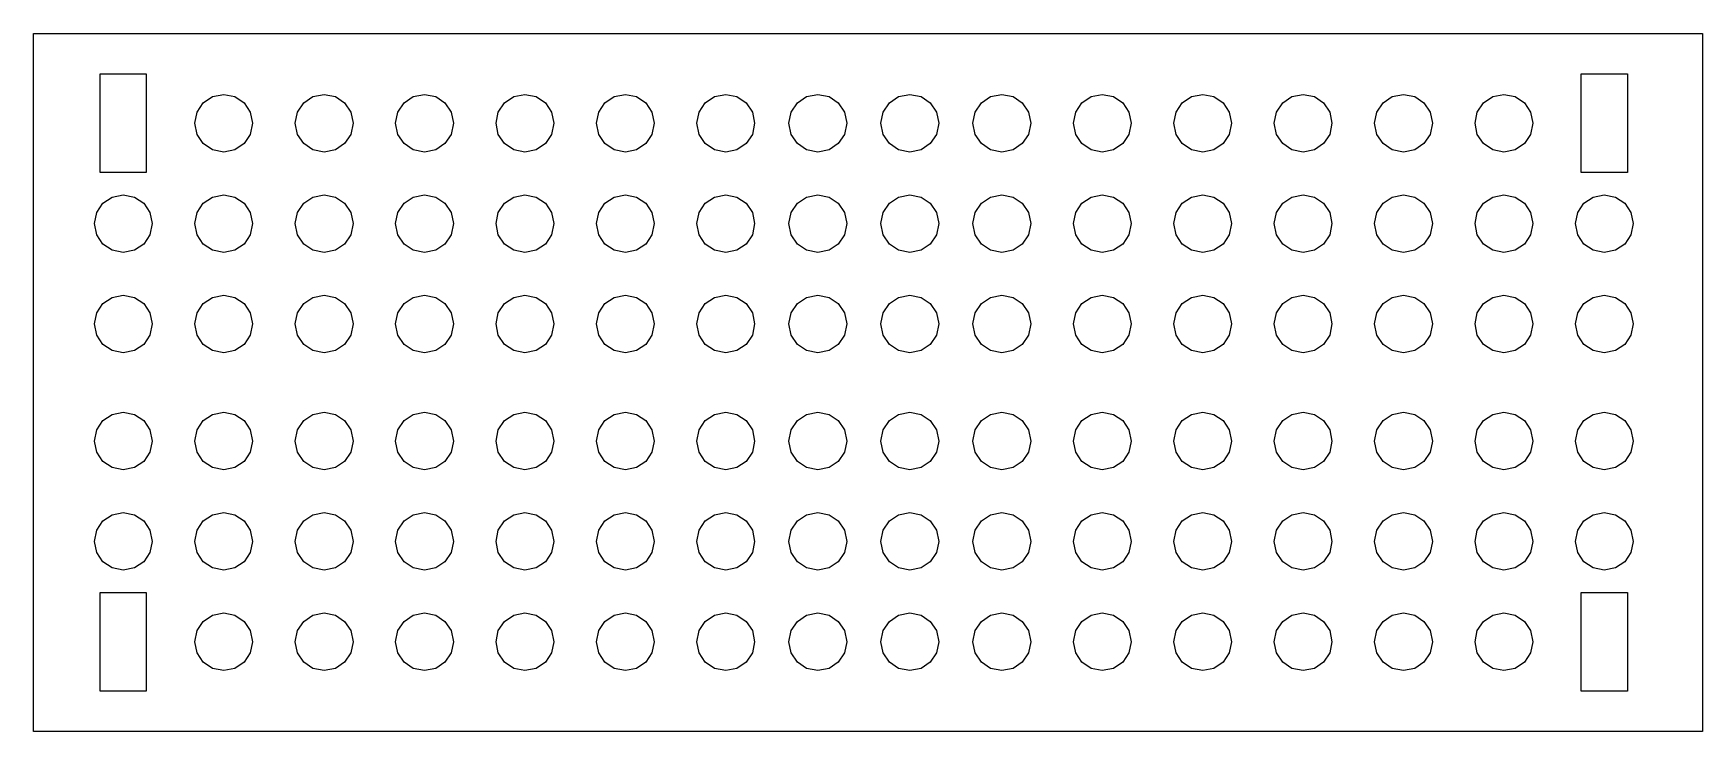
# Model space of a CAD drawing. Extents: x 0.1 to 99.9, y 0.1 to 41.9.
import ezdxf

# ---------------------------------------------------------------- set-up
doc = ezdxf.new("R2010")
doc.units = 0
doc.layers.add('Layer_1', color=7, linetype='CONTINUOUS')

msp = doc.modelspace()

# ---------------------------------------------------------------- linework, layer by layer
at = {"layer": 'Layer_1', "color": 7}
for points in [[(0.126488, 41.873515), (25.063243, 41.873515), (49.999999, 41.873515), (74.936754, 41.873515), (99.873508, 41.873515), (99.873508, 31.436759), (99.873508, 21.000001), (99.873508, 10.563234), (99.873508, 0.126487), (74.936754, 0.126487), (49.999999, 0.126487), (25.063243, 0.126487), (0.126488, 0.126487), (0.126488, 10.563234), (0.126488, 21.000001), (0.126488, 31.436759), (0.126488, 41.873515)], [(4.124997, 39.449994), (4.812497, 39.449994), (5.499997, 39.449994), (6.187497, 39.449994), (6.874997, 39.449994), (6.874997, 37.974993), (6.874997, 36.499992), (6.874997, 35.024995), (6.874997, 33.549994), (6.187497, 33.549994), (5.499997, 33.549994), (4.812497, 33.549994), (4.124997, 33.549994), (4.124997, 35.024995), (4.124997, 36.499992), (4.124997, 37.974993), (4.124997, 39.449994)], [(92.624997, 39.449994), (93.312496, 39.449994), (93.999998, 39.449994), (94.6875, 39.449994), (95.374999, 39.449994), (95.374999, 37.974993), (95.374999, 36.499992), (95.374999, 35.024995), (95.374999, 33.549994), (94.6875, 33.549994), (93.999998, 33.549994), (93.312496, 33.549994), (92.624997, 33.549994), (92.624997, 35.024995), (92.624997, 36.499992), (92.624997, 37.974993), (92.624997, 39.449994)], [(13.22607, 36.499995), (13.090427, 35.828129), (12.720515, 35.279477), (12.171863, 34.909566), (11.499997, 34.773921), (10.828131, 34.909566), (10.279479, 35.279477), (9.909567, 35.828129), (9.773924, 36.499995), (9.909568, 37.171859), (10.27948, 37.720513), (10.828132, 38.090422), (11.499997, 38.226066), (12.171862, 38.090422), (12.720515, 37.720513), (13.090426, 37.171859), (13.22607, 36.499995)], [(19.22607, 36.499995), (19.090427, 35.828129), (18.720515, 35.279477), (18.171863, 34.909566), (17.499997, 34.773921), (16.828131, 34.909566), (16.279479, 35.279477), (15.909567, 35.828129), (15.773924, 36.499995), (15.909568, 37.171859), (16.27948, 37.720513), (16.828132, 38.090422), (17.499997, 38.226066), (18.171862, 38.090422), (18.720515, 37.720513), (19.090426, 37.171859), (19.22607, 36.499995)], [(25.22607, 36.499995), (25.090427, 35.828129), (24.720515, 35.279477), (24.171863, 34.909566), (23.499997, 34.773921), (22.828131, 34.909566), (22.279479, 35.279477), (21.909567, 35.828129), (21.773924, 36.499995), (21.909568, 37.171859), (22.279479, 37.720513), (22.828132, 38.090422), (23.499997, 38.226066), (24.171862, 38.090422), (24.720514, 37.720513), (25.090426, 37.171859), (25.22607, 36.499995)], [(31.226069, 36.499995), (31.090424, 35.828129), (30.720513, 35.279477), (30.171861, 34.909566), (29.499995, 34.773921), (28.828128, 34.909566), (28.279477, 35.279477), (27.909565, 35.828129), (27.773921, 36.499995), (27.909565, 37.171859), (28.279477, 37.720513), (28.828131, 38.090422), (29.499995, 38.226066), (30.171861, 38.090422), (30.720513, 37.720513), (31.090424, 37.171859), (31.226069, 36.499995)], [(37.226071, 36.499995), (37.090429, 35.828129), (36.720517, 35.279477), (36.171863, 34.909566), (35.5, 34.773921), (34.828133, 34.909563), (34.279482, 35.279477), (33.90957, 35.828129), (33.773926, 36.499995), (33.90957, 37.171859), (34.279482, 37.720513), (34.828133, 38.090425), (35.5, 38.226066), (36.171863, 38.090422), (36.720515, 37.72051), (37.090426, 37.171859), (37.226071, 36.499995)], [(43.226073, 36.499995), (43.090431, 35.828129), (42.72052, 35.279477), (42.171865, 34.909566), (41.500002, 34.773921), (40.828135, 34.909563), (40.279484, 35.279477), (39.909572, 35.828129), (39.773928, 36.499995), (39.909572, 37.171859), (40.279484, 37.720513), (40.828135, 38.090425), (41.500002, 38.226066), (42.171865, 38.090422), (42.720517, 37.72051), (43.090428, 37.171859), (43.226073, 36.499995)], [(48.726073, 36.499995), (48.590431, 35.828129), (48.22052, 35.279477), (47.671866, 34.909566), (47.000002, 34.773921), (46.328135, 34.909563), (45.779484, 35.279477), (45.409572, 35.828129), (45.273928, 36.499995), (45.409572, 37.171859), (45.779484, 37.720513), (46.328135, 38.090425), (47.000002, 38.226066), (47.671866, 38.090422), (48.220517, 37.72051), (48.590429, 37.171859), (48.726073, 36.499995)], [(54.226073, 36.499995), (54.090432, 35.828129), (53.72052, 35.279477), (53.171866, 34.909566), (52.500002, 34.773921), (51.828136, 34.909563), (51.279484, 35.279477), (50.909573, 35.828129), (50.773928, 36.499995), (50.909573, 37.171859), (51.279484, 37.720513), (51.828136, 38.090425), (52.500002, 38.226066), (53.171866, 38.090422), (53.720517, 37.72051), (54.090429, 37.171859), (54.226073, 36.499995)], [(59.726074, 36.499995), (59.590432, 35.828129), (59.22052, 35.279477), (58.671866, 34.909566), (58.000002, 34.773921), (57.328136, 34.909563), (56.779485, 35.279477), (56.409573, 35.828129), (56.273929, 36.499995), (56.409573, 37.171859), (56.779485, 37.720513), (57.328136, 38.090425), (58.000002, 38.226066), (58.671866, 38.090422), (59.220518, 37.72051), (59.590429, 37.171859), (59.726074, 36.499995)], [(65.726073, 36.499995), (65.590431, 35.828129), (65.22052, 35.279477), (64.671866, 34.909566), (64.000002, 34.773921), (63.328135, 34.909563), (62.779484, 35.279477), (62.409572, 35.828129), (62.273928, 36.499995), (62.409572, 37.171859), (62.779484, 37.720513), (63.328135, 38.090425), (64.000002, 38.226066), (64.671866, 38.090422), (65.220517, 37.72051), (65.590428, 37.171859), (65.726073, 36.499995)], [(71.726075, 36.499995), (71.590431, 35.828129), (71.220519, 35.279477), (70.671868, 34.909566), (70.000001, 34.773921), (69.328134, 34.909566), (68.779483, 35.279477), (68.409572, 35.828129), (68.273927, 36.499995), (68.409572, 37.171859), (68.779483, 37.720513), (69.328134, 38.090425), (70.000001, 38.226066), (70.671868, 38.090422), (71.220519, 37.720513), (71.590431, 37.171859), (71.726075, 36.499995)], [(77.726074, 36.499995), (77.59043, 35.828129), (77.220518, 35.279477), (76.671867, 34.909566), (76, 34.773921), (75.328134, 34.909566), (74.779482, 35.279477), (74.409571, 35.828129), (74.273926, 36.499995), (74.409571, 37.171859), (74.779482, 37.720513), (75.328134, 38.090425), (76, 38.226066), (76.671867, 38.090422), (77.220518, 37.720513), (77.59043, 37.171859), (77.726074, 36.499995)], [(83.726068, 36.499995), (83.590426, 35.828129), (83.220515, 35.279477), (82.671861, 34.909566), (81.999997, 34.773921), (81.32813, 34.909563), (80.779479, 35.279477), (80.409567, 35.828129), (80.273923, 36.499995), (80.409567, 37.171859), (80.779479, 37.720513), (81.32813, 38.090425), (81.999997, 38.226066), (82.671861, 38.090422), (83.220512, 37.72051), (83.590423, 37.171859), (83.726068, 36.499995)], [(89.726064, 36.499995), (89.59042, 35.828129), (89.220508, 35.279477), (88.671857, 34.909566), (87.99999, 34.773921), (87.328127, 34.909566), (86.779472, 35.279477), (86.409561, 35.828129), (86.273919, 36.499995), (86.409564, 37.171859), (86.779475, 37.72051), (87.328127, 38.090422), (87.99999, 38.226066), (88.671857, 38.090425), (89.220508, 37.720513), (89.59042, 37.171859), (89.726064, 36.499995)], [(7.22607, 30.499999), (7.090427, 29.828132), (6.720516, 29.279481), (6.171863, 28.909569), (5.499997, 28.773925), (4.828132, 28.909569), (4.279479, 29.279481), (3.909567, 29.828132), (3.773924, 30.499999), (3.909568, 31.171865), (4.279479, 31.720517), (4.828132, 32.090428), (5.499997, 32.226073), (6.171863, 32.090428), (6.720515, 31.720517), (7.090427, 31.171865), (7.22607, 30.499999)], [(13.22607, 30.499999), (13.090427, 29.828132), (12.720515, 29.279481), (12.171863, 28.909569), (11.499997, 28.773925), (10.828131, 28.909569), (10.279479, 29.279481), (9.909567, 29.828132), (9.773924, 30.499999), (9.909568, 31.171865), (10.279479, 31.720517), (10.828132, 32.090428), (11.499997, 32.226073), (12.171863, 32.090428), (12.720515, 31.720517), (13.090426, 31.171865), (13.22607, 30.499999)], [(19.22607, 30.499999), (19.090427, 29.828132), (18.720515, 29.279481), (18.171863, 28.909569), (17.499997, 28.773925), (16.828131, 28.909569), (16.279479, 29.279481), (15.909567, 29.828132), (15.773924, 30.499999), (15.909568, 31.171865), (16.279479, 31.720517), (16.828132, 32.090428), (17.499997, 32.226073), (18.171863, 32.090428), (18.720515, 31.720517), (19.090426, 31.171865), (19.22607, 30.499999)], [(25.22607, 30.499999), (25.090427, 29.828132), (24.720515, 29.279481), (24.171863, 28.909569), (23.499997, 28.773925), (22.828131, 28.909569), (22.279479, 29.279481), (21.909567, 29.828132), (21.773924, 30.499999), (21.909568, 31.171865), (22.279479, 31.720517), (22.828131, 32.090428), (23.499997, 32.226073), (24.171862, 32.090428), (24.720515, 31.720517), (25.090426, 31.171865), (25.22607, 30.499999)], [(31.226069, 30.499999), (31.090424, 29.828132), (30.720513, 29.279481), (30.171861, 28.909569), (29.499995, 28.773925), (28.828128, 28.909569), (28.279477, 29.279481), (27.909565, 29.828132), (27.773921, 30.499999), (27.909565, 31.171865), (28.279477, 31.720517), (28.828128, 32.090428), (29.499995, 32.226073), (30.171861, 32.090428), (30.720513, 31.720517), (31.090424, 31.171865), (31.226069, 30.499999)], [(37.226071, 30.499999), (37.090429, 29.828132), (36.720517, 29.279481), (36.171863, 28.909569), (35.5, 28.773925), (34.828133, 28.909566), (34.279482, 29.279481), (33.90957, 29.828132), (33.773926, 30.499999), (33.90957, 31.171865), (34.279482, 31.720517), (34.828133, 32.090428), (35.5, 32.226073), (36.171863, 32.090428), (36.720517, 31.720517), (37.090426, 31.171865), (37.226071, 30.499999)], [(43.226073, 30.499999), (43.090431, 29.828132), (42.72052, 29.279481), (42.171865, 28.909569), (41.500002, 28.773925), (40.828135, 28.909566), (40.279484, 29.279481), (39.909572, 29.828132), (39.773928, 30.499999), (39.909572, 31.171865), (40.279484, 31.720517), (40.828135, 32.090428), (41.500002, 32.226073), (42.171865, 32.090428), (42.72052, 31.720517), (43.090428, 31.171865), (43.226073, 30.499999)], [(48.726073, 30.499999), (48.590431, 29.828132), (48.22052, 29.279481), (47.671866, 28.909569), (47.000002, 28.773925), (46.328135, 28.909566), (45.779484, 29.279481), (45.409572, 29.828132), (45.273928, 30.499999), (45.409572, 31.171865), (45.779484, 31.720517), (46.328135, 32.090428), (47.000002, 32.226073), (47.671866, 32.090428), (48.22052, 31.720517), (48.590429, 31.171865), (48.726073, 30.499999)], [(54.226073, 30.499999), (54.090432, 29.828132), (53.72052, 29.279481), (53.171866, 28.909569), (52.500002, 28.773925), (51.828136, 28.909566), (51.279484, 29.279481), (50.909573, 29.828132), (50.773928, 30.499999), (50.909573, 31.171865), (51.279484, 31.720517), (51.828136, 32.090428), (52.500002, 32.226073), (53.171866, 32.090428), (53.72052, 31.720517), (54.090429, 31.171865), (54.226073, 30.499999)], [(59.726074, 30.499999), (59.590432, 29.828132), (59.22052, 29.279481), (58.671866, 28.909569), (58.000002, 28.773925), (57.328136, 28.909566), (56.779485, 29.279481), (56.409573, 29.828132), (56.273929, 30.499999), (56.409573, 31.171865), (56.779485, 31.720517), (57.328136, 32.090428), (58.000002, 32.226073), (58.671866, 32.090428), (59.22052, 31.720517), (59.590429, 31.171865), (59.726074, 30.499999)], [(65.726073, 30.499999), (65.590431, 29.828132), (65.22052, 29.279481), (64.671866, 28.909569), (64.000002, 28.773925), (63.328135, 28.909566), (62.779484, 29.279481), (62.409572, 29.828132), (62.273928, 30.499999), (62.409572, 31.171865), (62.779484, 31.720517), (63.328135, 32.090428), (64.000002, 32.226073), (64.671866, 32.090428), (65.22052, 31.720517), (65.590428, 31.171865), (65.726073, 30.499999)], [(71.726075, 30.499999), (71.590431, 29.828132), (71.220519, 29.279481), (70.671868, 28.909569), (70.000001, 28.773925), (69.328134, 28.909569), (68.779483, 29.279481), (68.409572, 29.828132), (68.273927, 30.499999), (68.409572, 31.171865), (68.779483, 31.720517), (69.328134, 32.090428), (70.000001, 32.226073), (70.671868, 32.090428), (71.220519, 31.720517), (71.590431, 31.171865), (71.726075, 30.499999)], [(77.726074, 30.499999), (77.59043, 29.828132), (77.220518, 29.279481), (76.671867, 28.909569), (76, 28.773925), (75.328134, 28.909569), (74.779482, 29.279481), (74.409571, 29.828132), (74.273926, 30.499999), (74.409571, 31.171865), (74.779482, 31.720517), (75.328134, 32.090428), (76, 32.226073), (76.671867, 32.090428), (77.220518, 31.720517), (77.59043, 31.171865), (77.726074, 30.499999)], [(83.726068, 30.499999), (83.590426, 29.828132), (83.220515, 29.279481), (82.671861, 28.909569), (81.999997, 28.773925), (81.32813, 28.909566), (80.779479, 29.279481), (80.409567, 29.828132), (80.273923, 30.499999), (80.409567, 31.171865), (80.779479, 31.720517), (81.32813, 32.090428), (81.999997, 32.226073), (82.671861, 32.090428), (83.220515, 31.720517), (83.590423, 31.171865), (83.726068, 30.499999)], [(89.726064, 30.499999), (89.59042, 29.828132), (89.220508, 29.279481), (88.671857, 28.909569), (87.99999, 28.773925), (87.328127, 28.909569), (86.779472, 29.279481), (86.409561, 29.828132), (86.273919, 30.499999), (86.409564, 31.171865), (86.779472, 31.720517), (87.328127, 32.090428), (87.99999, 32.226073), (88.671857, 32.090431), (89.220508, 31.720517), (89.59042, 31.171865), (89.726064, 30.499999)], [(95.726069, 30.499999), (95.590425, 29.828132), (95.220513, 29.279481), (94.671862, 28.909569), (93.999995, 28.773925), (93.328129, 28.909569), (92.779477, 29.279481), (92.409566, 29.828132), (92.273921, 30.499999), (92.409566, 31.171865), (92.779477, 31.720517), (93.328129, 32.090428), (93.999995, 32.226073), (94.671862, 32.090428), (95.220513, 31.720517), (95.590425, 31.171865), (95.726069, 30.499999)], [(7.22607, 24.500002), (7.090427, 23.828138), (6.720515, 23.279484), (6.171862, 22.909576), (5.499997, 22.773931), (4.828132, 22.909576), (4.27948, 23.279484), (3.909568, 23.828138), (3.773924, 24.500002), (3.909567, 25.171869), (4.279479, 25.72052), (4.828132, 26.090432), (5.499997, 26.226076), (6.171863, 26.090432), (6.720516, 25.72052), (7.090428, 25.171869), (7.22607, 24.500002)], [(13.22607, 24.500002), (13.090426, 23.828138), (12.720514, 23.279484), (12.171862, 22.909576), (11.499997, 22.773931), (10.828132, 22.909576), (10.27948, 23.279484), (9.909568, 23.828138), (9.773924, 24.500002), (9.909567, 25.171869), (10.279479, 25.72052), (10.828131, 26.090432), (11.499997, 26.226076), (12.171863, 26.090432), (12.720516, 25.72052), (13.090427, 25.171869), (13.22607, 24.500002)], [(19.22607, 24.500002), (19.090426, 23.828138), (18.720514, 23.279484), (18.171862, 22.909576), (17.499997, 22.773931), (16.828132, 22.909576), (16.27948, 23.279484), (15.909568, 23.828138), (15.773924, 24.500002), (15.909567, 25.171869), (16.279479, 25.72052), (16.828131, 26.090432), (17.499997, 26.226076), (18.171863, 26.090432), (18.720515, 25.72052), (19.090427, 25.171869), (19.22607, 24.500002)], [(25.22607, 24.499985), (25.090427, 23.828119), (24.720515, 23.279467), (24.171863, 22.909556), (23.499997, 22.773911), (22.828131, 22.909556), (22.279479, 23.279467), (21.909567, 23.828119), (21.773924, 24.499985), (21.909568, 25.171852), (22.279479, 25.720503), (22.828131, 26.090415), (23.499997, 26.226059), (24.171862, 26.090415), (24.720515, 25.720503), (25.090426, 25.171852), (25.22607, 24.499985)], [(31.226069, 24.500002), (31.090424, 23.828138), (30.720513, 23.279484), (30.171861, 22.909573), (29.499995, 22.773931), (28.828131, 22.909576), (28.279477, 23.279487), (27.909565, 23.828138), (27.773921, 24.500002), (27.909564, 25.171869), (28.279477, 25.72052), (28.828128, 26.090432), (29.499995, 26.226076), (30.171861, 26.090432), (30.720513, 25.72052), (31.090427, 25.171869), (31.226069, 24.500002)], [(37.226071, 24.500002), (37.090426, 23.828138), (36.720515, 23.279487), (36.171863, 22.909576), (35.5, 22.773931), (34.828133, 22.909573), (34.279482, 23.279484), (33.90957, 23.828138), (33.773926, 24.500002), (33.909567, 25.171869), (34.279482, 25.72052), (34.828133, 26.090432), (35.5, 26.226076), (36.171863, 26.090432), (36.720517, 25.72052), (37.090429, 25.171869), (37.226071, 24.500002)], [(43.226073, 24.500002), (43.090428, 23.828138), (42.720517, 23.279487), (42.171865, 22.909576), (41.500002, 22.773931), (40.828135, 22.909573), (40.279484, 23.279484), (39.909572, 23.828138), (39.773928, 24.500002), (39.909569, 25.171869), (40.279484, 25.72052), (40.828135, 26.090432), (41.500002, 26.226076), (42.171865, 26.090432), (42.72052, 25.72052), (43.090431, 25.171869), (43.226073, 24.500002)], [(48.726073, 24.500002), (48.590429, 23.828138), (48.220517, 23.279487), (47.671866, 22.909576), (47.000002, 22.773931), (46.328135, 22.909573), (45.779484, 23.279484), (45.409572, 23.828138), (45.273928, 24.500002), (45.40957, 25.171869), (45.779484, 25.72052), (46.328135, 26.090432), (47.000002, 26.226076), (47.671866, 26.090432), (48.22052, 25.72052), (48.590431, 25.171869), (48.726073, 24.500002)], [(54.226073, 24.500002), (54.090429, 23.828138), (53.720517, 23.279487), (53.171866, 22.909576), (52.500002, 22.773931), (51.828136, 22.909573), (51.279484, 23.279484), (50.909573, 23.828138), (50.773928, 24.500002), (50.90957, 25.171869), (51.279484, 25.72052), (51.828136, 26.090432), (52.500002, 26.226076), (53.171866, 26.090432), (53.72052, 25.72052), (54.090432, 25.171869), (54.226073, 24.500002)], [(59.726074, 24.500002), (59.590429, 23.828138), (59.220518, 23.279487), (58.671866, 22.909576), (58.000002, 22.773931), (57.328136, 22.909573), (56.779485, 23.279484), (56.409573, 23.828138), (56.273929, 24.500002), (56.40957, 25.171869), (56.779485, 25.72052), (57.328136, 26.090432), (58.000002, 26.226076), (58.671866, 26.090432), (59.22052, 25.72052), (59.590432, 25.171869), (59.726074, 24.500002)], [(65.726073, 24.500002), (65.590428, 23.828138), (65.220517, 23.279487), (64.671866, 22.909576), (64.000002, 22.773931), (63.328135, 22.909573), (62.779484, 23.279484), (62.409572, 23.828138), (62.273928, 24.500002), (62.409569, 25.171869), (62.779484, 25.72052), (63.328135, 26.090432), (64.000002, 26.226076), (64.671866, 26.090432), (65.22052, 25.72052), (65.590431, 25.171869), (65.726073, 24.500002)], [(71.726075, 24.500002), (71.590431, 23.828138), (71.220519, 23.279484), (70.671868, 22.909573), (70.000001, 22.773931), (69.328134, 22.909576), (68.779483, 23.279484), (68.409572, 23.828138), (68.273927, 24.500002), (68.409569, 25.171869), (68.779483, 25.72052), (69.328134, 26.090432), (70.000001, 26.226076), (70.671868, 26.090432), (71.220519, 25.72052), (71.590433, 25.171869), (71.726075, 24.500002)], [(77.726074, 24.500002), (77.59043, 23.828138), (77.220518, 23.279484), (76.671867, 22.909573), (76, 22.773931), (75.328134, 22.909576), (74.779482, 23.279484), (74.409571, 23.828138), (74.273926, 24.500002), (74.409568, 25.171869), (74.779482, 25.72052), (75.328134, 26.090432), (76, 26.226076), (76.671867, 26.090432), (77.220518, 25.72052), (77.590433, 25.171869), (77.726074, 24.500002)], [(83.726068, 24.500002), (83.590423, 23.828138), (83.220512, 23.279487), (82.671861, 22.909576), (81.999997, 22.773931), (81.32813, 22.909573), (80.779479, 23.279484), (80.409567, 23.828138), (80.273923, 24.500002), (80.409565, 25.171869), (80.779479, 25.72052), (81.32813, 26.090432), (81.999997, 26.226076), (82.671861, 26.090432), (83.220515, 25.72052), (83.590426, 25.171869), (83.726068, 24.500002)], [(89.726064, 24.500002), (89.59042, 23.828138), (89.220508, 23.279484), (88.671857, 22.909573), (87.99999, 22.773931), (87.328127, 22.909576), (86.779475, 23.279487), (86.409564, 23.828138), (86.273919, 24.500002), (86.409561, 25.171869), (86.779472, 25.72052), (87.328127, 26.090432), (87.99999, 26.226076), (88.671857, 26.090435), (89.220508, 25.72052), (89.590423, 25.171869), (89.726064, 24.500002)], [(95.726069, 24.500002), (95.590425, 23.828138), (95.220513, 23.279484), (94.671862, 22.909573), (93.999995, 22.773931), (93.328129, 22.909576), (92.779477, 23.279484), (92.409566, 23.828138), (92.273921, 24.500002), (92.409563, 25.171869), (92.779477, 25.72052), (93.328129, 26.090432), (93.999995, 26.226076), (94.671862, 26.090432), (95.220513, 25.72052), (95.590428, 25.171869), (95.726069, 24.500002)], [(7.22607, 17.499999), (7.090427, 16.828133), (6.720516, 16.279481), (6.171863, 15.90957), (5.499997, 15.773925), (4.828132, 15.90957), (4.279479, 16.279481), (3.909567, 16.828133), (3.773924, 17.499999), (3.909568, 18.171866), (4.279479, 18.720517), (4.828132, 19.090429), (5.499997, 19.226073), (6.171863, 19.090429), (6.720515, 18.720517), (7.090427, 18.171866), (7.22607, 17.499999)], [(13.22607, 17.499999), (13.090427, 16.828133), (12.720515, 16.279481), (12.171863, 15.90957), (11.499997, 15.773925), (10.828131, 15.90957), (10.279479, 16.279481), (9.909567, 16.828133), (9.773924, 17.499999), (9.909568, 18.171866), (10.279479, 18.720517), (10.828132, 19.090429), (11.499997, 19.226073), (12.171863, 19.090429), (12.720515, 18.720517), (13.090426, 18.171866), (13.22607, 17.499999)], [(19.22607, 17.499999), (19.090427, 16.828133), (18.720515, 16.279481), (18.171863, 15.90957), (17.499997, 15.773925), (16.828131, 15.90957), (16.279479, 16.279481), (15.909567, 16.828133), (15.773924, 17.499999), (15.909568, 18.171866), (16.279479, 18.720517), (16.828132, 19.090429), (17.499997, 19.226073), (18.171863, 19.090429), (18.720515, 18.720517), (19.090426, 18.171866), (19.22607, 17.499999)], [(25.22607, 17.499999), (25.090427, 16.828133), (24.720515, 16.279481), (24.171863, 15.90957), (23.499997, 15.773925), (22.828131, 15.90957), (22.279479, 16.279481), (21.909567, 16.828133), (21.773924, 17.499999), (21.909568, 18.171866), (22.279479, 18.720517), (22.828131, 19.090429), (23.499997, 19.226073), (24.171862, 19.090429), (24.720515, 18.720517), (25.090426, 18.171866), (25.22607, 17.499999)], [(31.226069, 17.499999), (31.090424, 16.828133), (30.720513, 16.279481), (30.171861, 15.90957), (29.499995, 15.773925), (28.828128, 15.90957), (28.279477, 16.279481), (27.909565, 16.828133), (27.773921, 17.499999), (27.909565, 18.171866), (28.279477, 18.720517), (28.828128, 19.090429), (29.499995, 19.226073), (30.171861, 19.090429), (30.720513, 18.720517), (31.090424, 18.171866), (31.226069, 17.499999)], [(37.226071, 17.499999), (37.090429, 16.828133), (36.720517, 16.279481), (36.171863, 15.90957), (35.5, 15.773925), (34.828133, 15.909567), (34.279482, 16.279481), (33.90957, 16.828133), (33.773926, 17.499999), (33.90957, 18.171866), (34.279482, 18.720517), (34.828133, 19.090429), (35.5, 19.226073), (36.171863, 19.090429), (36.720517, 18.720517), (37.090426, 18.171866), (37.226071, 17.499999)], [(43.226073, 17.499999), (43.090431, 16.828133), (42.72052, 16.279481), (42.171865, 15.90957), (41.500002, 15.773925), (40.828135, 15.909567), (40.279484, 16.279481), (39.909572, 16.828133), (39.773928, 17.499999), (39.909572, 18.171866), (40.279484, 18.720517), (40.828135, 19.090429), (41.500002, 19.226073), (42.171865, 19.090429), (42.72052, 18.720517), (43.090428, 18.171866), (43.226073, 17.499999)], [(48.726073, 17.499999), (48.590431, 16.828133), (48.22052, 16.279481), (47.671866, 15.90957), (47.000002, 15.773925), (46.328135, 15.909567), (45.779484, 16.279481), (45.409572, 16.828133), (45.273928, 17.499999), (45.409572, 18.171866), (45.779484, 18.720517), (46.328135, 19.090429), (47.000002, 19.226073), (47.671866, 19.090429), (48.22052, 18.720517), (48.590429, 18.171866), (48.726073, 17.499999)], [(54.226073, 17.499999), (54.090432, 16.828133), (53.72052, 16.279481), (53.171866, 15.90957), (52.500002, 15.773925), (51.828136, 15.909567), (51.279484, 16.279481), (50.909573, 16.828133), (50.773928, 17.499999), (50.909573, 18.171866), (51.279484, 18.720517), (51.828136, 19.090429), (52.500002, 19.226073), (53.171866, 19.090429), (53.72052, 18.720517), (54.090429, 18.171866), (54.226073, 17.499999)], [(59.726074, 17.499999), (59.590432, 16.828133), (59.22052, 16.279481), (58.671866, 15.90957), (58.000002, 15.773925), (57.328136, 15.909567), (56.779485, 16.279481), (56.409573, 16.828133), (56.273929, 17.499999), (56.409573, 18.171866), (56.779485, 18.720517), (57.328136, 19.090429), (58.000002, 19.226073), (58.671866, 19.090429), (59.22052, 18.720517), (59.590429, 18.171866), (59.726074, 17.499999)], [(65.726073, 17.499999), (65.590431, 16.828133), (65.22052, 16.279481), (64.671866, 15.90957), (64.000002, 15.773925), (63.328135, 15.909567), (62.779484, 16.279481), (62.409572, 16.828133), (62.273928, 17.499999), (62.409572, 18.171866), (62.779484, 18.720517), (63.328135, 19.090429), (64.000002, 19.226073), (64.671866, 19.090429), (65.22052, 18.720517), (65.590428, 18.171866), (65.726073, 17.499999)], [(71.726075, 17.499999), (71.590431, 16.828133), (71.220519, 16.279481), (70.671868, 15.90957), (70.000001, 15.773925), (69.328134, 15.90957), (68.779483, 16.279481), (68.409572, 16.828133), (68.273927, 17.499999), (68.409572, 18.171866), (68.779483, 18.720517), (69.328134, 19.090429), (70.000001, 19.226073), (70.671868, 19.090429), (71.220519, 18.720517), (71.590431, 18.171866), (71.726075, 17.499999)], [(77.726074, 17.499999), (77.59043, 16.828133), (77.220518, 16.279481), (76.671867, 15.90957), (76, 15.773925), (75.328134, 15.90957), (74.779482, 16.279481), (74.409571, 16.828133), (74.273926, 17.499999), (74.409571, 18.171866), (74.779482, 18.720517), (75.328134, 19.090429), (76, 19.226073), (76.671867, 19.090429), (77.220518, 18.720517), (77.59043, 18.171866), (77.726074, 17.499999)], [(83.726068, 17.499999), (83.590426, 16.828133), (83.220515, 16.279481), (82.671861, 15.90957), (81.999997, 15.773925), (81.32813, 15.909567), (80.779479, 16.279481), (80.409567, 16.828133), (80.273923, 17.499999), (80.409567, 18.171866), (80.779479, 18.720517), (81.32813, 19.090429), (81.999997, 19.226073), (82.671861, 19.090429), (83.220515, 18.720517), (83.590423, 18.171866), (83.726068, 17.499999)], [(89.726064, 17.499999), (89.59042, 16.828133), (89.220508, 16.279481), (88.671857, 15.90957), (87.99999, 15.773925), (87.328127, 15.90957), (86.779472, 16.279481), (86.409561, 16.828133), (86.273919, 17.499999), (86.409564, 18.171866), (86.779472, 18.720517), (87.328127, 19.090429), (87.99999, 19.226073), (88.671857, 19.090432), (89.220508, 18.720517), (89.59042, 18.171866), (89.726064, 17.499999)], [(95.726069, 17.499999), (95.590425, 16.828133), (95.220513, 16.279481), (94.671862, 15.90957), (93.999995, 15.773925), (93.328129, 15.90957), (92.779477, 16.279481), (92.409566, 16.828133), (92.273921, 17.499999), (92.409566, 18.171866), (92.779477, 18.720517), (93.328129, 19.090429), (93.999995, 19.226073), (94.671862, 19.090429), (95.220513, 18.720517), (95.590425, 18.171866), (95.726069, 17.499999)], [(7.22607, 11.499986), (7.090427, 10.828128), (6.720515, 10.27946), (6.171862, 9.909551), (5.499997, 9.773915), (4.828132, 9.909551), (4.27948, 10.27946), (3.909568, 10.828128), (3.773924, 11.499986), (3.909567, 12.171844), (4.279479, 12.720512), (4.828132, 13.090421), (5.499997, 13.226057), (6.171863, 13.090421), (6.720515, 12.720512), (7.090427, 12.171844), (7.22607, 11.499986)], [(13.22607, 11.499986), (13.090426, 10.828128), (12.720514, 10.27946), (12.171862, 9.909551), (11.499997, 9.773915), (10.828132, 9.909551), (10.27948, 10.27946), (9.909568, 10.828128), (9.773924, 11.499986), (9.909567, 12.171844), (10.279479, 12.720512), (10.828132, 13.090421), (11.499997, 13.226057), (12.171863, 13.090421), (12.720515, 12.720512), (13.090427, 12.171844), (13.22607, 11.499986)], [(19.22607, 11.499986), (19.090426, 10.828128), (18.720514, 10.27946), (18.171862, 9.909551), (17.499997, 9.773915), (16.828132, 9.909551), (16.27948, 10.27946), (15.909568, 10.828128), (15.773924, 11.499986), (15.909567, 12.171844), (16.279479, 12.720512), (16.828132, 13.090421), (17.499997, 13.226057), (18.171862, 13.090421), (18.720515, 12.720512), (19.090427, 12.171844), (19.22607, 11.499986)], [(25.22607, 11.499986), (25.090426, 10.828128), (24.720514, 10.27946), (24.171862, 9.909551), (23.499997, 9.773915), (22.828132, 9.909551), (22.27948, 10.27946), (21.909568, 10.828128), (21.773924, 11.499986), (21.909567, 12.171844), (22.279479, 12.720512), (22.828131, 13.090421), (23.499997, 13.226057), (24.171862, 13.090421), (24.720515, 12.720512), (25.090427, 12.171844), (25.22607, 11.499986)], [(31.226069, 11.499986), (31.090424, 10.828128), (30.720513, 10.27946), (30.171861, 9.909551), (29.499995, 9.773915), (28.828131, 9.909551), (28.279477, 10.27946), (27.909565, 10.828128), (27.773921, 11.499986), (27.909565, 12.171844), (28.279477, 12.720512), (28.828128, 13.090421), (29.499995, 13.226057), (30.171861, 13.090421), (30.720513, 12.720512), (31.090424, 12.171844), (31.226069, 11.499986)], [(37.226071, 11.499986), (37.090426, 10.828128), (36.720515, 10.27946), (36.171863, 9.909551), (35.5, 9.773915), (34.828133, 9.909551), (34.279482, 10.27946), (33.90957, 10.828128), (33.773926, 11.499986), (33.90957, 12.171844), (34.279482, 12.720512), (34.828133, 13.090421), (35.5, 13.226057), (36.171863, 13.090421), (36.720517, 12.720512), (37.090429, 12.171844), (37.226071, 11.499986)], [(43.226073, 11.499986), (43.090428, 10.828128), (42.720517, 10.27946), (42.171865, 9.909551), (41.500002, 9.773915), (40.828135, 9.909551), (40.279484, 10.27946), (39.909572, 10.828128), (39.773928, 11.499986), (39.909572, 12.171844), (40.279484, 12.720512), (40.828135, 13.090421), (41.500002, 13.226057), (42.171865, 13.090421), (42.72052, 12.720512), (43.090431, 12.171844), (43.226073, 11.499986)], [(48.726073, 11.499986), (48.590429, 10.828128), (48.220517, 10.27946), (47.671866, 9.909551), (47.000002, 9.773915), (46.328135, 9.909551), (45.779484, 10.27946), (45.409572, 10.828128), (45.273928, 11.499986), (45.409572, 12.171844), (45.779484, 12.720512), (46.328135, 13.090421), (47.000002, 13.226057), (47.671866, 13.090421), (48.22052, 12.720512), (48.590431, 12.171844), (48.726073, 11.499986)], [(54.226073, 11.499986), (54.090429, 10.828128), (53.720517, 10.27946), (53.171866, 9.909551), (52.500002, 9.773915), (51.828136, 9.909551), (51.279484, 10.27946), (50.909573, 10.828128), (50.773928, 11.499986), (50.909573, 12.171844), (51.279484, 12.720512), (51.828136, 13.090421), (52.500002, 13.226057), (53.171866, 13.090421), (53.72052, 12.720512), (54.090432, 12.171844), (54.226073, 11.499986)], [(59.726074, 11.499986), (59.590429, 10.828128), (59.220518, 10.27946), (58.671866, 9.909551), (58.000002, 9.773915), (57.328136, 9.909551), (56.779485, 10.27946), (56.409573, 10.828128), (56.273929, 11.499986), (56.409573, 12.171844), (56.779485, 12.720512), (57.328136, 13.090421), (58.000002, 13.226057), (58.671866, 13.090421), (59.22052, 12.720512), (59.590432, 12.171844), (59.726074, 11.499986)], [(65.726073, 11.499986), (65.590428, 10.828128), (65.220517, 10.27946), (64.671866, 9.909551), (64.000002, 9.773915), (63.328135, 9.909551), (62.779484, 10.27946), (62.409572, 10.828128), (62.273928, 11.499986), (62.409572, 12.171844), (62.779484, 12.720512), (63.328135, 13.090421), (64.000002, 13.226057), (64.671866, 13.090421), (65.22052, 12.720512), (65.590431, 12.171844), (65.726073, 11.499986)], [(71.726075, 11.499986), (71.590431, 10.828128), (71.220519, 10.27946), (70.671868, 9.909551), (70.000001, 9.773915), (69.328134, 9.909551), (68.779483, 10.27946), (68.409572, 10.828128), (68.273927, 11.499986), (68.409572, 12.171844), (68.779483, 12.720512), (69.328134, 13.090421), (70.000001, 13.226057), (70.671868, 13.090421), (71.220519, 12.720512), (71.590431, 12.171844), (71.726075, 11.499986)], [(77.726074, 11.499986), (77.59043, 10.828128), (77.220518, 10.27946), (76.671867, 9.909551), (76, 9.773915), (75.328134, 9.909551), (74.779482, 10.27946), (74.409571, 10.828128), (74.273926, 11.499986), (74.409571, 12.171844), (74.779482, 12.720512), (75.328134, 13.090421), (76, 13.226057), (76.671867, 13.090421), (77.220518, 12.720512), (77.59043, 12.171844), (77.726074, 11.499986)], [(83.726068, 11.499986), (83.590423, 10.828128), (83.220512, 10.27946), (82.671861, 9.909551), (81.999997, 9.773915), (81.32813, 9.909551), (80.779479, 10.27946), (80.409567, 10.828128), (80.273923, 11.499986), (80.409567, 12.171844), (80.779479, 12.720512), (81.32813, 13.090421), (81.999997, 13.226057), (82.671861, 13.090421), (83.220515, 12.720512), (83.590426, 12.171844), (83.726068, 11.499986)], [(89.726064, 11.499986), (89.59042, 10.828128), (89.220508, 10.27946), (88.671857, 9.909551), (87.99999, 9.773915), (87.328127, 9.909551), (86.779475, 10.27946), (86.409564, 10.828128), (86.273919, 11.499986), (86.409561, 12.171844), (86.779472, 12.720512), (87.328127, 13.090421), (87.99999, 13.226057), (88.671857, 13.090421), (89.220508, 12.720512), (89.59042, 12.171844), (89.726064, 11.499986)], [(95.726069, 11.499986), (95.590425, 10.828128), (95.220513, 10.27946), (94.671862, 9.909551), (93.999995, 9.773915), (93.328129, 9.909551), (92.779477, 10.27946), (92.409566, 10.828128), (92.273921, 11.499986), (92.409566, 12.171844), (92.779477, 12.720512), (93.328129, 13.090421), (93.999995, 13.226057), (94.671862, 13.090421), (95.220513, 12.720512), (95.590425, 12.171844), (95.726069, 11.499986)], [(4.124997, 8.449982), (4.812497, 8.449982), (5.499997, 8.449982), (6.187497, 8.449982), (6.874997, 8.449982), (6.874997, 6.974976), (6.874997, 5.499998), (6.874997, 4.024992), (6.874997, 2.549986), (6.187497, 2.549986), (5.499997, 2.549986), (4.812497, 2.549986), (4.124997, 2.549986), (4.124997, 4.024992), (4.124997, 5.499998), (4.124997, 6.974976), (4.124997, 8.449982)], [(92.624997, 8.449982), (93.312496, 8.449982), (93.999998, 8.449982), (94.6875, 8.449982), (95.374999, 8.449982), (95.374999, 6.974976), (95.374999, 5.499998), (95.374999, 4.024992), (95.374999, 2.549986), (94.6875, 2.549986), (93.999998, 2.549986), (93.312496, 2.549986), (92.624997, 2.549986), (92.624997, 4.024992), (92.624997, 5.499998), (92.624997, 6.974976), (92.624997, 8.449982)], [(13.22607, 5.499998), (13.090426, 4.82814), (12.720514, 4.279472), (12.171862, 3.909563), (11.499997, 3.773927), (10.828132, 3.909563), (10.27948, 4.279472), (9.909568, 4.82814), (9.773924, 5.499998), (9.909567, 6.171856), (10.279479, 6.720524), (10.828132, 7.090433), (11.499997, 7.226069), (12.171863, 7.090433), (12.720515, 6.720524), (13.090427, 6.171856), (13.22607, 5.499998)], [(19.22607, 5.499998), (19.090426, 4.82814), (18.720514, 4.279472), (18.171862, 3.909563), (17.499997, 3.773927), (16.828132, 3.909563), (16.27948, 4.279472), (15.909568, 4.82814), (15.773924, 5.499998), (15.909567, 6.171856), (16.279479, 6.720524), (16.828132, 7.090433), (17.499997, 7.226069), (18.171862, 7.090433), (18.720515, 6.720524), (19.090427, 6.171856), (19.22607, 5.499998)], [(25.22607, 5.499998), (25.090426, 4.82814), (24.720514, 4.279472), (24.171862, 3.909563), (23.499997, 3.773927), (22.828132, 3.909563), (22.27948, 4.279472), (21.909568, 4.82814), (21.773924, 5.499998), (21.909567, 6.171856), (22.279479, 6.720524), (22.828131, 7.090433), (23.499997, 7.226069), (24.171862, 7.090433), (24.720515, 6.720524), (25.090427, 6.171856), (25.22607, 5.499998)], [(31.226069, 5.499998), (31.090424, 4.82814), (30.720513, 4.279472), (30.171861, 3.909563), (29.499995, 3.773927), (28.828131, 3.909563), (28.279477, 4.279472), (27.909565, 4.82814), (27.773921, 5.499998), (27.909565, 6.171856), (28.279477, 6.720524), (28.828128, 7.090433), (29.499995, 7.226069), (30.171861, 7.090433), (30.720513, 6.720524), (31.090424, 6.171856), (31.226069, 5.499998)], [(37.226071, 5.499998), (37.090426, 4.82814), (36.720515, 4.279472), (36.171863, 3.909563), (35.5, 3.773927), (34.828133, 3.909563), (34.279482, 4.279472), (33.90957, 4.82814), (33.773926, 5.499998), (33.90957, 6.171856), (34.279482, 6.720524), (34.828133, 7.090433), (35.5, 7.226069), (36.171863, 7.090433), (36.720517, 6.720524), (37.090429, 6.171856), (37.226071, 5.499998)], [(43.226073, 5.499998), (43.090428, 4.82814), (42.720517, 4.279472), (42.171865, 3.909563), (41.500002, 3.773927), (40.828135, 3.909563), (40.279484, 4.279472), (39.909572, 4.82814), (39.773928, 5.499998), (39.909572, 6.171856), (40.279484, 6.720524), (40.828135, 7.090433), (41.500002, 7.226069), (42.171865, 7.090433), (42.72052, 6.720524), (43.090431, 6.171856), (43.226073, 5.499998)], [(48.726073, 5.499998), (48.590429, 4.82814), (48.220517, 4.279472), (47.671866, 3.909563), (47.000002, 3.773927), (46.328135, 3.909563), (45.779484, 4.279472), (45.409572, 4.82814), (45.273928, 5.499998), (45.409572, 6.171856), (45.779484, 6.720524), (46.328135, 7.090433), (47.000002, 7.226069), (47.671866, 7.090433), (48.22052, 6.720524), (48.590431, 6.171856), (48.726073, 5.499998)], [(54.226073, 5.499998), (54.090429, 4.82814), (53.720517, 4.279472), (53.171866, 3.909563), (52.500002, 3.773927), (51.828136, 3.909563), (51.279484, 4.279472), (50.909573, 4.82814), (50.773928, 5.499998), (50.909573, 6.171856), (51.279484, 6.720524), (51.828136, 7.090433), (52.500002, 7.226069), (53.171866, 7.090433), (53.72052, 6.720524), (54.090432, 6.171856), (54.226073, 5.499998)], [(59.726074, 5.499998), (59.590429, 4.82814), (59.220518, 4.279472), (58.671866, 3.909563), (58.000002, 3.773927), (57.328136, 3.909563), (56.779485, 4.279472), (56.409573, 4.82814), (56.273929, 5.499998), (56.409573, 6.171856), (56.779485, 6.720524), (57.328136, 7.090433), (58.000002, 7.226069), (58.671866, 7.090433), (59.22052, 6.720524), (59.590432, 6.171856), (59.726074, 5.499998)], [(65.726073, 5.499998), (65.590428, 4.82814), (65.220517, 4.279472), (64.671866, 3.909563), (64.000002, 3.773927), (63.328135, 3.909563), (62.779484, 4.279472), (62.409572, 4.82814), (62.273928, 5.499998), (62.409572, 6.171856), (62.779484, 6.720524), (63.328135, 7.090433), (64.000002, 7.226069), (64.671866, 7.090433), (65.22052, 6.720524), (65.590431, 6.171856), (65.726073, 5.499998)], [(71.726075, 5.499998), (71.590431, 4.82814), (71.220519, 4.279472), (70.671868, 3.909563), (70.000001, 3.773927), (69.328134, 3.909563), (68.779483, 4.279472), (68.409572, 4.82814), (68.273927, 5.499998), (68.409572, 6.171856), (68.779483, 6.720524), (69.328134, 7.090433), (70.000001, 7.226069), (70.671868, 7.090433), (71.220519, 6.720524), (71.590431, 6.171856), (71.726075, 5.499998)], [(77.726074, 5.499998), (77.59043, 4.82814), (77.220518, 4.279472), (76.671867, 3.909563), (76, 3.773927), (75.328134, 3.909563), (74.779482, 4.279472), (74.409571, 4.82814), (74.273926, 5.499998), (74.409571, 6.171856), (74.779482, 6.720524), (75.328134, 7.090433), (76, 7.226069), (76.671867, 7.090433), (77.220518, 6.720524), (77.59043, 6.171856), (77.726074, 5.499998)], [(83.726068, 5.499998), (83.590423, 4.82814), (83.220512, 4.279472), (82.671861, 3.909563), (81.999997, 3.773927), (81.32813, 3.909563), (80.779479, 4.279472), (80.409567, 4.82814), (80.273923, 5.499998), (80.409567, 6.171856), (80.779479, 6.720524), (81.32813, 7.090433), (81.999997, 7.226069), (82.671861, 7.090433), (83.220515, 6.720524), (83.590426, 6.171856), (83.726068, 5.499998)], [(89.726064, 5.49997), (89.590428, 4.828083), (89.220517, 4.279443), (88.671863, 3.909506), (87.99999, 3.77387), (87.328118, 3.909506), (86.779464, 4.279443), (86.409555, 4.828083), (86.273919, 5.49997), (86.409564, 6.171828), (86.779475, 6.720496), (87.328127, 7.090405), (87.99999, 7.226041), (88.671857, 7.090405), (89.220508, 6.720496), (89.59042, 6.171828), (89.726064, 5.49997)]]:
    msp.add_lwpolyline(points, close=True, dxfattribs=at)

doc.saveas('drawing.dxf')
